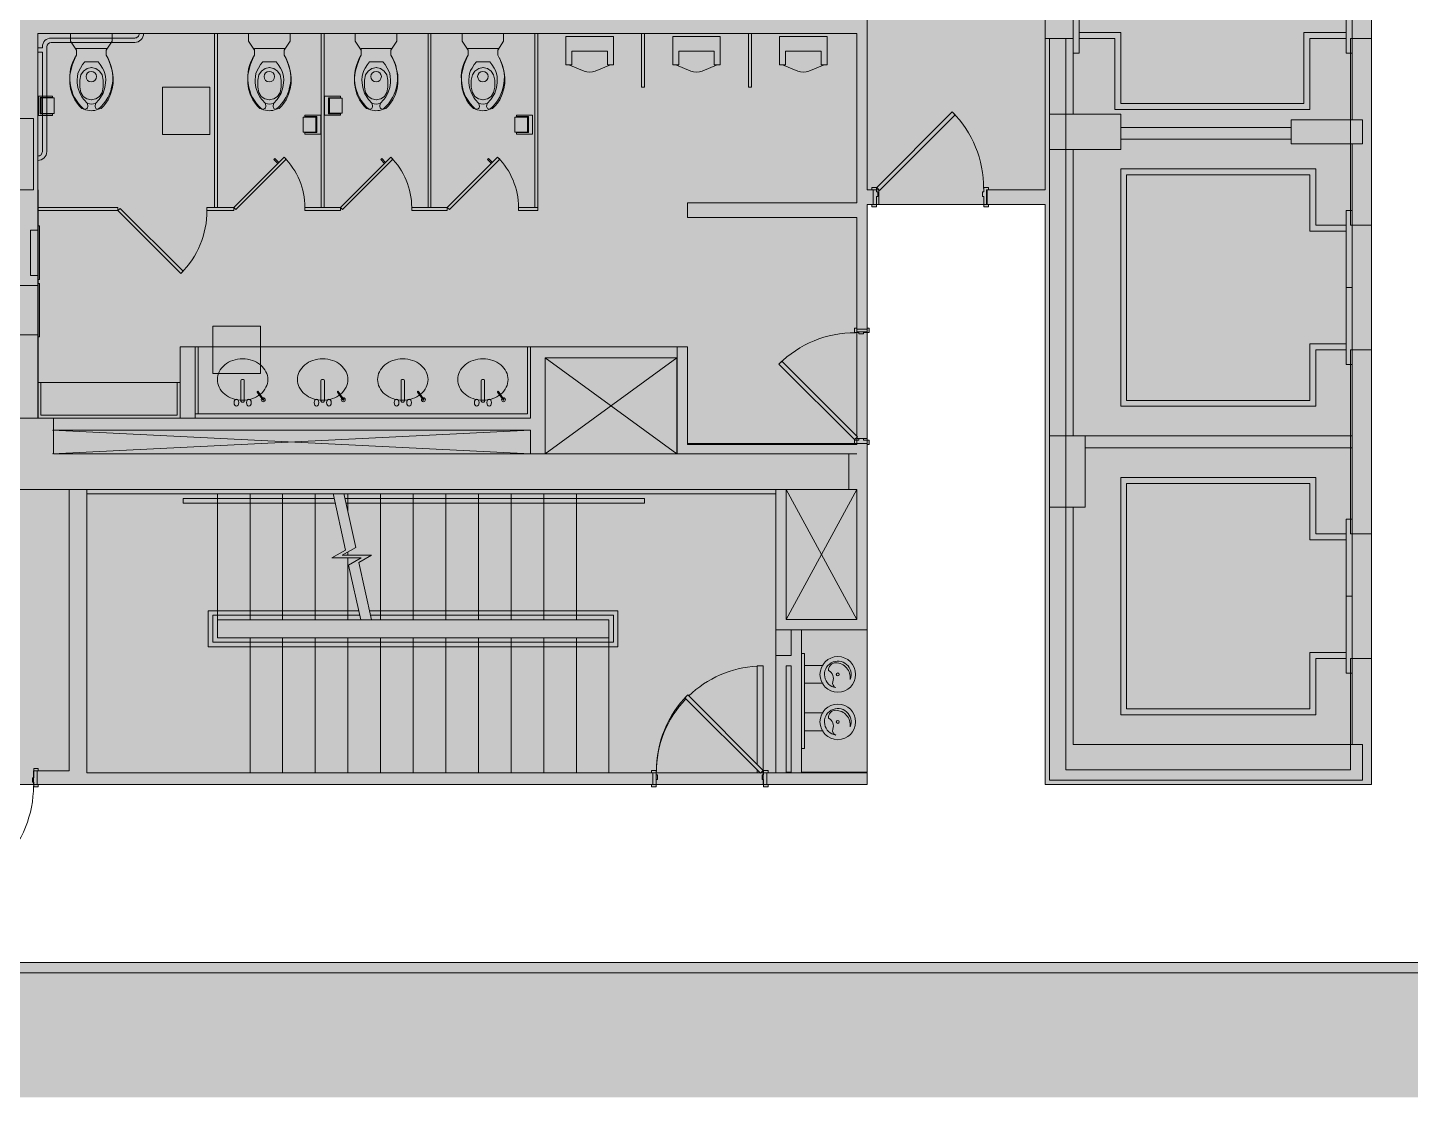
# Model space of a CAD drawing. Header units: inches. Extents: x 0 to 2024, y 708 to 2055.
# Drawn here: x 1038.6 to 1504.6, y 707.6 to 1068.1 of the extents above; entities that cross this region are included whole.
import ezdxf

# ---------------------------------------------------------------- set-up
doc = ezdxf.new("R2010")
doc.units = ezdxf.units.IN
doc.header["$MEASUREMENT"] = 0
for name, color, linetype, lineweight in [('A-DETL', 90, 'Continuous', 9), ('A-DETL-GENF', 92, 'Continuous', 9), ('A-DOOR', 31, 'Continuous', 13), ('A-WALL', 113, 'Continuous', 13), ('A-WALL-PATT', 111, 'Continuous', 13), ('B-CL', 7, 'Continuous', 9), ('CORE', 7, 'Continuous', 9), ('I-WALL', 2, 'Continuous', 13), ('Victor Bldg - 6th Floor_LINK_dwg', 8, 'Continuous', 9)]:
    doc.layers.add(name, color=color, linetype=linetype, lineweight=lineweight)

# ---------------------------------------------------------------- blocks, each defined once
blk = doc.blocks.new('Door - Single - Solid Door-7003418-Level XX  CONSTRUCTION')
at = {"layer": 'A-DOOR'}
h = blk.add_hatch(color=250, dxfattribs=at)
h.paths.add_polyline_path([(22.12, -3.16), (23.62, -3.16), (23.62, -2.41), (23.24, -2.41), (23.24, 2.59), (23.62, 2.59), (23.62, 3.34), (22.12, 3.34), (22.12, 1.84), (21.62, 1.84), (21.62, 0.34), (22.12, 0.34), (22.12, -2.41)], flags=0)
h.paths.add_polyline_path([(-15.63, -3.16), (-14.13, -3.16), (-14.13, 0.34), (-13.63, 0.34), (-13.63, 1.84), (-14.13, 1.84), (-14.13, 3.34), (-15.63, 3.34), (-15.63, 2.59), (-15.26, 2.59), (-15.26, -2.41), (-15.63, -2.41), (-15.63, -2.7)], flags=0)
at = {"layer": 'A-DOOR', "color": 8, "lineweight": 20}
for p, q in [((-14.01, 3.34), (11.45, 28.79)), ((11.45, 28.79), (12.42, 27.82)), ((12.42, 27.82), (-13.03, 2.37)), ((-15.63, 3.34), (-15.63, 2.59)), ((-14.13, 3.34), (-15.63, 3.34)), ((-14.13, 1.84), (-14.13, 3.34)), ((-13.63, 1.84), (-14.13, 1.84)), ((-14.13, -3.16), (-14.13, 0.34)), ((-14.13, 0.34), (-13.63, 0.34)), ((-13.03, 2.37), (-14.01, 3.34)), ((-13.63, 0.34), (-13.63, 1.84)), ((22.12, 1.84), (21.62, 1.84)), ((21.62, 1.84), (21.62, 0.34)), ((21.62, 0.34), (22.12, 0.34)), ((23.62, 3.34), (22.12, 3.34)), ((22.12, 3.34), (22.12, 1.84)), ((22.12, 0.34), (22.12, -3.16)), ((23.62, 2.59), (23.62, 3.34)), ((-15.63, -2.41), (-15.63, -3.16)), ((-15.63, -3.16), (-14.13, -3.16)), ((22.12, -3.16), (23.62, -3.16)), ((23.62, -3.16), (23.62, -2.41))]:
    blk.add_line(p, q, dxfattribs=at)
at = {"layer": 'A-DOOR', "lineweight": 9}
blk.add_arc((-14.01, 3.34), 36, 359.5, 45, dxfattribs=at)
blk = doc.blocks.new('Door - Single - Solid Door-V1-Level XX  CONSTRUCTION')
at = {"layer": 'A-DOOR'}
h = blk.add_hatch(color=250, dxfattribs=at)
h.paths.add_polyline_path([(-15.63, -1.66), (-15.63, -2.41), (-14.13, -2.41), (-14.13, -0.41), (-13.63, -0.41), (-13.63, 1.09), (-14.13, 1.09), (-14.13, 2.59), (-15.26, 2.59), (-15.26, -1.66)], flags=0)
h.paths.add_polyline_path([(21.62, 1.09), (21.62, -0.41), (22.12, -0.41), (22.12, -2.41), (23.62, -2.41), (23.62, -1.66), (23.24, -1.66), (23.24, 1.84), (23.62, 1.84), (23.62, 2.59), (22.12, 2.59), (22.12, 1.09)], flags=0)
at = {"layer": 'A-DOOR', "color": 8, "lineweight": 20}
for p, q in [((-14.01, 2.59), (11.45, 28.04)), ((11.45, 28.04), (12.42, 27.07)), ((12.42, 27.07), (-13.03, 1.62)), ((-14.13, 2.59), (-15.26, 2.59)), ((-14.13, 1.09), (-14.13, 2.59)), ((-13.63, 1.09), (-14.13, 1.09)), ((-13.03, 1.62), (-14.01, 2.59)), ((-13.63, -0.41), (-13.63, 1.09)), ((22.12, 1.09), (21.62, 1.09)), ((21.62, 1.09), (21.62, -0.41)), ((23.62, 2.59), (22.12, 2.59)), ((22.12, 2.59), (22.12, 1.09)), ((23.62, 1.84), (23.62, 2.59)), ((-15.63, -1.66), (-15.63, -2.41)), ((-15.63, -2.41), (-14.13, -2.41)), ((-14.13, -2.41), (-14.13, -0.41)), ((-14.13, -0.41), (-13.63, -0.41)), ((21.62, -0.41), (22.12, -0.41)), ((22.12, -0.41), (22.12, -2.41)), ((22.12, -2.41), (23.62, -2.41)), ((23.62, -2.41), (23.62, -1.66))]:
    blk.add_line(p, q, dxfattribs=at)
at = {"layer": 'A-DOOR', "lineweight": 9}
blk.add_arc((-14.01, 2.59), 36, 359.5, 45, dxfattribs=at)
blk = doc.blocks.new('Door - Single - Solid Door-7003421-Level XX  CONSTRUCTION')
at = {"layer": 'A-DOOR'}
h = blk.add_hatch(color=250, dxfattribs=at)
h.paths.add_polyline_path([(23.24, 2.66), (22.12, 2.66), (22.12, 0.16), (21.62, 0.16), (21.62, -1.34), (22.12, -1.34), (22.12, -2.84), (23.62, -2.84), (23.62, -2.09), (23.24, -2.09), (23.24, 1.91), (23.62, 1.91), (23.62, 2.66), (23.29, 2.66)], flags=0)
h.paths.add_polyline_path([(-15.63, 2.66), (-15.63, 1.91), (-15.26, 1.91), (-15.26, -2.09), (-15.63, -2.09), (-15.63, -2.84), (-14.13, -2.84), (-14.13, -1.34), (-13.63, -1.34), (-13.63, 0.16), (-14.13, 0.16), (-14.13, 2.66), (-15.26, 2.66)], flags=0)
at = {"layer": 'A-DOOR', "color": 8, "lineweight": 20}
for p, q in [((-15.63, 2.66), (-14.13, 2.66)), ((-15.63, 1.91), (-15.63, 2.66)), ((-14.13, 2.66), (-14.13, 0.16)), ((-14.13, 0.16), (-13.63, 0.16)), ((-13.63, 0.16), (-13.63, -1.34)), ((21.62, 0.16), (22.12, 0.16)), ((21.62, -1.34), (21.62, 0.16)), ((22.12, 2.66), (23.62, 2.66)), ((22.12, 0.16), (22.12, 2.66)), ((23.62, 2.66), (23.62, 1.91)), ((-15.63, -2.84), (-15.63, -2.09)), ((-14.13, -2.84), (-15.63, -2.84)), ((-14.13, -1.34), (-14.13, -2.84)), ((-13.63, -1.34), (-14.13, -1.34)), ((-13.03, -1.87), (-14.01, -2.84)), ((-14.01, -2.84), (11.45, -28.29)), ((12.42, -27.32), (-13.03, -1.87)), ((22.12, -1.34), (21.62, -1.34)), ((22.12, -2.84), (22.12, -1.34)), ((23.62, -2.84), (22.12, -2.84)), ((23.62, -2.09), (23.62, -2.84)), ((11.45, -28.29), (12.42, -27.32))]:
    blk.add_line(p, q, dxfattribs=at)
at = {"layer": 'A-DOOR', "lineweight": 9}
blk.add_arc((-14.01, -2.84), 36, 315, 0.5, dxfattribs=at)
blk = doc.blocks.new('Door - Single - Solid Door-V2-Level XX  CONSTRUCTION')
at = {"layer": 'A-DOOR'}
h = blk.add_hatch(color=250, dxfattribs=at)
h.paths.add_polyline_path([(-15.26, -3.15), (-14.13, -3.15), (-14.13, -1.65), (-13.63, -1.65), (-13.63, -0.15), (-14.13, -0.15), (-14.13, 2.97), (-15.63, 2.97), (-15.63, 2.22), (-15.26, 2.22), (-15.26, -2.4), (-15.63, -2.4), (-15.63, -3.15)], flags=0)
h.paths.add_polyline_path([(22.12, -3.15), (23.62, -3.15), (23.62, -2.4), (23.24, -2.4), (23.24, 2.22), (23.62, 2.22), (23.6, 2.97), (22.12, 2.97), (22.12, -0.15), (21.62, -0.15), (21.62, -1.65), (22.12, -1.65), (22.12, -2.89)], flags=0)
at = {"layer": 'A-DOOR', "color": 8, "lineweight": 20}
for p, q in [((-15.63, 2.97), (-14.13, 2.97)), ((-15.63, 2.22), (-15.63, 2.97)), ((-14.13, 2.97), (-14.13, -0.15)), ((22.12, 2.97), (23.62, 2.97)), ((22.12, -0.15), (22.12, 2.97)), ((23.62, 2.97), (23.62, 2.22)), ((-15.63, -3.15), (-15.63, -2.4)), ((-14.13, -3.15), (-15.63, -3.15)), ((-14.13, -0.15), (-13.63, -0.15)), ((-14.13, -1.65), (-14.13, -3.15)), ((-13.63, -1.65), (-14.13, -1.65)), ((-13.03, -2.18), (-14.01, -3.15)), ((-14.01, -3.15), (11.45, -28.61)), ((-13.63, -0.15), (-13.63, -1.65)), ((12.42, -27.63), (-13.03, -2.18)), ((21.62, -0.15), (22.12, -0.15)), ((21.62, -1.65), (21.62, -0.15)), ((22.12, -1.65), (21.62, -1.65)), ((22.12, -3.15), (22.12, -1.65)), ((23.62, -3.15), (22.12, -3.15)), ((23.62, -2.4), (23.62, -3.15)), ((11.45, -28.61), (12.42, -27.63))]:
    blk.add_line(p, q, dxfattribs=at)
at = {"layer": 'A-DOOR', "lineweight": 9}
blk.add_arc((-14.01, -3.15), 36, 315, 0.5, dxfattribs=at)
blk = doc.blocks.new('Victor Bldg - 6th Floor_LINK_dwg_DRL36-6987491-Level XX  CONSTRUCTION')
at = {"layer": 'CORE'}
blk.add_line((0, 36), (0, 0.8), dxfattribs=at)
at = {"layer": 'CORE', "flags": 128}
for points in [[(-2, 2.8), (-2, 36), (0, 36)], [(-1.14, 0), (-2, 0), (-2, 0.86)], [(0, 0.7), (0, 0), (-0.7, 0)]]:
    blk.add_lwpolyline(points, dxfattribs=at)
at = {"layer": 'CORE'}
for start, end in [(93.1798, 134.0968), (136.2878, 180)]:
    blk.add_arc((0, 0), 36, start, end, dxfattribs=at)
blk = doc.blocks.new('Victor Bldg - 6th Floor_LINK_dwg_AH13F-6987492-Level XX  CONSTRUCTION')
at = {"layer": 'CORE'}
for p, q in [((1110.41, 949.08), (1110.41, 942.39)), ((1111.28, 949.53), (1110.71, 949.53)), ((1111.58, 942.39), (1111.58, 949.08)), ((1110.71, 941.94), (1111.28, 941.94))]:
    blk.add_line(p, q, dxfattribs=at)
for centre, start_param, end_param in [((1110.71, 949.08), 0, 1.570796), ((1111.28, 949.08), 4.712389, 6.283185), ((1110.71, 942.39), 1.570796, 3.141593), ((1111.28, 942.39), 3.141593, 4.712389)]:
    blk.add_ellipse(centre, major_axis=(0, 0.45), ratio=0.666667, start_param=start_param, end_param=end_param, dxfattribs=at)
for centre in [(1108.92, 941.72), (1113.12, 941.72)]:
    blk.add_ellipse(centre, major_axis=(0, 1.17), ratio=0.666667, dxfattribs=at)
blk = doc.blocks.new('Victor Bldg - 6th Floor_LINK_dwg_AH13F-6987493-Level XX  CONSTRUCTION')
at = {"layer": 'CORE'}
for p, q in [((1137.41, 949.08), (1137.41, 942.39)), ((1138.28, 949.53), (1137.71, 949.53)), ((1138.58, 942.39), (1138.58, 949.08)), ((1137.71, 941.94), (1138.28, 941.94))]:
    blk.add_line(p, q, dxfattribs=at)
for centre, start_param, end_param in [((1137.71, 949.08), 0, 1.570796), ((1138.28, 949.08), 4.712389, 6.283185), ((1137.71, 942.39), 1.570796, 3.141593), ((1138.28, 942.39), 3.141593, 4.712389)]:
    blk.add_ellipse(centre, major_axis=(0, 0.45), ratio=0.666667, start_param=start_param, end_param=end_param, dxfattribs=at)
for centre in [(1135.92, 941.72), (1140.12, 941.72)]:
    blk.add_ellipse(centre, major_axis=(0, 1.17), ratio=0.666667, dxfattribs=at)
blk = doc.blocks.new('Victor Bldg - 6th Floor_LINK_dwg_AH13F-6987494-Level XX  CONSTRUCTION')
at = {"layer": 'CORE'}
for p, q in [((1191.41, 949.08), (1191.41, 942.39)), ((1192.28, 949.53), (1191.71, 949.53)), ((1192.58, 942.39), (1192.58, 949.08)), ((1191.71, 941.94), (1192.28, 941.94))]:
    blk.add_line(p, q, dxfattribs=at)
for centre, start_param, end_param in [((1191.71, 949.08), 0, 1.570796), ((1192.28, 949.08), 4.712389, 6.283185), ((1191.71, 942.39), 1.570796, 3.141593), ((1192.28, 942.39), 3.141593, 4.712389)]:
    blk.add_ellipse(centre, major_axis=(0, 0.45), ratio=0.666667, start_param=start_param, end_param=end_param, dxfattribs=at)
for centre in [(1189.92, 941.72), (1194.12, 941.72)]:
    blk.add_ellipse(centre, major_axis=(0, 1.17), ratio=0.666667, dxfattribs=at)
blk = doc.blocks.new('Victor Bldg - 6th Floor_LINK_dwg_AH13F-6987495-Level XX  CONSTRUCTION')
at = {"layer": 'CORE'}
for p, q in [((1164.41, 949.08), (1164.41, 942.39)), ((1165.28, 949.53), (1164.71, 949.53)), ((1165.58, 942.39), (1165.58, 949.08)), ((1164.71, 941.94), (1165.28, 941.94))]:
    blk.add_line(p, q, dxfattribs=at)
for centre, start_param, end_param in [((1164.71, 949.08), 0, 1.570796), ((1165.28, 949.08), 4.712389, 6.283185), ((1164.71, 942.39), 1.570796, 3.141593), ((1165.28, 942.39), 3.141593, 4.712389)]:
    blk.add_ellipse(centre, major_axis=(0, 0.45), ratio=0.666667, start_param=start_param, end_param=end_param, dxfattribs=at)
for centre in [(1162.92, 941.72), (1167.12, 941.72)]:
    blk.add_ellipse(centre, major_axis=(0, 1.17), ratio=0.666667, dxfattribs=at)
blk = doc.blocks.new('Victor Bldg - 6th Floor_LINK_dwg_TOILETWP-6987501-Level XX  CONSTRUCTION')
at = {"layer": 'CORE', "flags": 128}
for points in [[(7.25, 5), (5.62, 5), (2.5, 7), (0, 7), (0, -7), (2.5, -7), (5.62, -5), (7.25, -5)], [(5.43, 5.11), (4.97, 5.11), (4.97, -5.04), (5.43, -5.04)], [(8.12, -5.46), (10.63, -6.42), (12.51, -6.92), (13.83, -7.19), (15.03, -7.26), (16.87, -7.26), (18.65, -6.98), (20.47, -6.44), (22.28, -5.58), (23.44, -4.8), (24.31, -4.1), (25.28, -3.19), (25.51, -2.28), (25.47, -2.01), (25.3, -1.48), (24.97, -1.3), (24.53, -1.17), (23.54, -1.33), (22.24, -2.55), (21.51, -3.05), (20.03, -3.89), (18.15, -4.51), (16.56, -4.74), (15.6, -4.76), (14.51, -4.67), (13.47, -4.49), (12.4, -4.14), (11.6, -3.67), (10.47, -2.94), (9.53, -2.21), (9.53, 2.3), (10.47, 3.03), (11.6, 3.77), (12.4, 4.23), (13.47, 4.59), (14.51, 4.77), (15.6, 4.85), (16.56, 4.84), (18.15, 4.6), (20.03, 3.98), (21.51, 3.14), (22.24, 2.64), (23.54, 1.43), (24.53, 1.27), (24.97, 1.39), (25.3, 1.57), (25.47, 2.11), (25.51, 2.37), (25.28, 3.28), (24.31, 4.19), (23.44, 4.89), (22.28, 5.68), (20.47, 6.53), (18.65, 7.07), (16.87, 7.35), (15.03, 7.35), (13.83, 7.28), (12.51, 7.01), (10.63, 6.51), (8.12, 5.55)], [(22.31, -0.02), (21.99, 1.55), (21.18, 2.81), (19.9, 3.63), (18.1, 4), (15.65, 4), (13.85, 3.63), (12.61, 2.77), (11.74, 1.51), (11.44, 0)], [(22.31, 0.11), (21.99, -1.46), (21.18, -2.72), (19.9, -3.54), (18.1, -3.9), (15.65, -3.9), (13.85, -3.54), (12.61, -2.68), (11.74, -1.41), (11.44, 0.09)]]:
    blk.add_lwpolyline(points, dxfattribs=at)
at = {"layer": 'CORE'}
blk.add_circle((14.5, 0), 1.77, dxfattribs=at)
for centre, radius, start, end in [((14.87, -6.83), 14.07, 40.8531, 122.7754), ((18.78, 0), 4.96, 344.4353, 16.8577), ((20.02, 0), 5.98, 335.3815, 23.3669), ((14.91, 6.75), 14.03, 236.9216, 318.7734)]:
    blk.add_arc(centre, radius, start, end, dxfattribs=at)
blk = doc.blocks.new('Victor Bldg - 6th Floor_LINK_dwg_AG131-6987502-Level XX  CONSTRUCTION')
at = {"layer": 'CORE'}
for p, q in [((1257, 1055.54), (1262.11, 1053.49)), ((1271, 1055.54), (1265.89, 1053.49))]:
    blk.add_line(p, q, dxfattribs=at)
at = {"layer": 'CORE', "flags": 128}
blk.add_lwpolyline([(1256, 1055.54), (1256, 1065.14), (1272, 1065.14), (1272, 1055.54), (1270, 1055.54), (1270, 1060.16), (1258, 1060.16), (1258, 1055.54)], close=True, dxfattribs=at)
at = {"layer": 'CORE'}
blk.add_ellipse((1264, 1056.13), major_axis=(4, 0), ratio=0.75, start_param=4.220783, end_param=5.203995, dxfattribs=at)
blk = doc.blocks.new('Victor Bldg - 6th Floor_LINK_dwg_AG131-6987503-Level XX  CONSTRUCTION')
at = {"layer": 'CORE'}
for p, q in [((1221, 1055.54), (1226.11, 1053.49)), ((1235, 1055.54), (1229.89, 1053.49))]:
    blk.add_line(p, q, dxfattribs=at)
at = {"layer": 'CORE', "flags": 128}
blk.add_lwpolyline([(1220, 1055.54), (1220, 1065.14), (1236, 1065.14), (1236, 1055.54), (1234, 1055.54), (1234, 1060.16), (1222, 1060.16), (1222, 1055.54)], close=True, dxfattribs=at)
at = {"layer": 'CORE'}
blk.add_ellipse((1228, 1056.13), major_axis=(4, 0), ratio=0.75, start_param=4.220783, end_param=5.203995, dxfattribs=at)
blk = doc.blocks.new('Victor Bldg - 6th Floor_LINK_dwg_AG131-6987504-Level XX  CONSTRUCTION')
at = {"layer": 'CORE'}
for p, q in [((1293, 1055.54), (1298.11, 1053.49)), ((1307, 1055.54), (1301.89, 1053.49))]:
    blk.add_line(p, q, dxfattribs=at)
at = {"layer": 'CORE', "flags": 128}
blk.add_lwpolyline([(1292, 1055.54), (1292, 1065.14), (1308, 1065.14), (1308, 1055.54), (1306, 1055.54), (1306, 1060.16), (1294, 1060.16), (1294, 1055.54)], close=True, dxfattribs=at)
at = {"layer": 'CORE'}
blk.add_ellipse((1300, 1056.13), major_axis=(4, 0), ratio=0.75, start_param=4.220783, end_param=5.203995, dxfattribs=at)
blk = doc.blocks.new('Victor Bldg - 6th Floor_LINK_dwg-6972721-Level XX  CONSTRUCTION')
at = {"layer": 'B-CL'}
blk.add_line((1383, 826.5), (1383, 814.5), dxfattribs=at)
at = {"layer": 'B-CL', "flags": 128}
for points in [[(1016.5, 1037.5), (1040.5, 1037.5), (1040.5, 1013.5), (1016.5, 1013.5)], [(1383, 1027), (1407, 1027), (1407, 1039), (1383, 1039)], [(1464.5, 1029), (1488.5, 1029), (1488.5, 1037), (1464.5, 1037)], [(1395, 930.5), (1383, 930.5), (1383, 906.5), (1395, 906.5)]]:
    blk.add_lwpolyline(points, close=True, dxfattribs=at)
at = {"layer": 'CORE'}
for p, q in [((1046.48, 1064.62), (1074.63, 1064.62)), ((1074.63, 1063.13), (1046.48, 1063.13)), ((1077.61, 1066.12), (1076.12, 1066.12)), ((1101.5, 1007.5), (1101.5, 1066.12)), ((1102.5, 1007.5), (1102.5, 1066.12)), ((1137.5, 1007.5), (1137.5, 1066.12)), ((1138.5, 1007.5), (1138.5, 1066.12)), ((1173.5, 1007.5), (1173.5, 1066.12)), ((1174.5, 1007.5), (1174.5, 1066.12)), ((1209.5, 1007.5), (1209.5, 1066.12)), ((1381.5, 1064.5), (1383, 1064.5)), ((1044.99, 1061.64), (1044.99, 1026.34)), ((1044.98, 1045.03), (1046.48, 1045.03)), ((1044.98, 1044.53), (1046.48, 1044.53)), ((1044.98, 1044.43), (1046.48, 1044.43)), ((1043.5, 1026.28), (1043.5, 1038.78)), ((1046.48, 1039.2), (1044.98, 1039.2)), ((1044.98, 1039.03), (1046.48, 1039.03)), ((1044.98, 1038.53), (1046.48, 1038.53)), ((1464.5, 1034.5), (1407, 1034.5)), ((1464.5, 1030.5), (1407, 1030.5)), ((1391, 1027), (1391, 930.5)), ((1318, 965.62), (1318, 930.44)), ((1096, 960.5), (1096, 938)), ((1090, 948.5), (1042, 948.5)), ((1208, 924.5), (1046.97, 932.5)), ((1485, 930.5), (1395, 930.5)), ((1485, 926.5), (1395, 926.5)), ((1113.5, 868.5), (1113.5, 911)), ((1124.5, 868.5), (1124.5, 911)), ((1135.5, 868.5), (1135.5, 911)), ((1146.5, 904.93), (1146.5, 911)), ((1157.5, 868.5), (1157.5, 911)), ((1168.5, 868.5), (1168.5, 911)), ((1179.5, 868.5), (1179.5, 911)), ((1190.5, 868.5), (1190.5, 911)), ((1201.5, 868.5), (1201.5, 911)), ((1212.5, 868.5), (1212.5, 911)), ((1223.5, 868.5), (1223.5, 911)), ((1318, 912.5), (1318, 868.62)), ((1146.5, 890.27), (1146.5, 891.38)), ((1146.5, 868.5), (1146.5, 889.43)), ((1150.23, 871.6), (1099.4, 871.6)), ((1103.05, 862.5), (1102.5, 862.5)), ((1113.5, 817), (1113.5, 862.5)), ((1124.5, 817), (1124.5, 862.5)), ((1135.5, 817), (1135.5, 862.5)), ((1146.5, 817), (1146.5, 862.5)), ((1157.5, 817), (1157.5, 862.5)), ((1168.5, 817), (1168.5, 862.5)), ((1179.5, 817), (1179.5, 862.5)), ((1190.5, 817), (1190.5, 862.5)), ((1201.5, 817), (1201.5, 862.5)), ((1212.5, 817), (1212.5, 862.5)), ((1223.5, 817), (1223.5, 862.5)), ((1300.38, 853.12), (1306.68, 853.12)), ((1300.38, 847.12), (1306.68, 847.12)), ((1300.38, 837.12), (1306.68, 837.12)), ((1300.38, 831.12), (1306.68, 831.12)), ((1491.5, 815.5), (1491.5, 813))]:
    blk.add_line(p, q, dxfattribs=at)
at = {"layer": 'CORE', "flags": 128}
for points in [[(1491.5, 1165.5), (1491.5, 1106.5), (1491.5, 1064.5), (1485, 1064.5), (1485, 1037)], [(1321.5, 865.12), (1321.5, 929.62), (1321.5, 965.62), (1321.5, 1008.5), (1325.5, 1008.5), (1325.5, 1013.5), (1321.5, 1013.5), (1321.5, 1143.5), (1381.5, 1143.5), (1381.5, 1106.5)], [(1383, 1106.5), (1381.5, 1106.5), (1381.5, 1064.5), (1381.5, 1013.5), (1361.75, 1013.5), (1361.75, 1008.5), (1381.5, 1008.5), (1381.5, 813), (1491.5, 813), (1491.5, 855.5), (1491.5, 897.5), (1485, 897.5), (1485, 959.5), (1491.5, 959.5), (1491.5, 897.5)], [(1042, 936.5), (1042, 1013.5), (1042, 1066.12), (1318, 1066.12), (1318, 1009.12), (1261, 1009.12), (1261, 1004.12), (1318, 1004.12), (1318, 965.62), (1321.5, 965.62)], [(1210.5, 1007.5), (1204, 1007.5), (1204, 1006.5), (1210.5, 1006.5), (1210.5, 1066.12)], [(1245.5, 1066.12), (1245.5, 1048.12), (1246.5, 1048.12), (1246.5, 1066.12)], [(1281.5, 1066.12), (1281.5, 1048.12), (1282.5, 1048.12), (1282.5, 1066.12)], [(1391, 906.5), (1391, 826.5), (1488.5, 826.5), (1488.5, 814.5), (1383, 814.5), (1383, 1064.5), (1391, 1064.5), (1391, 1039)], [(1491.5, 1064.5), (1491.5, 1001.5), (1491.5, 959.5)], [(1043.5, 1026.34), (1043.5, 1059.86), (1042, 1059.86), (1042, 1061.35), (1043.5, 1061.35), (1043.5, 1061.64)], [(1044.96, 1038.53), (1042.23, 1038.53), (1042.23, 1045.03), (1044.96, 1045.03)], [(1044.96, 1044.53), (1042.73, 1044.53), (1042.73, 1039.03), (1044.96, 1039.03)], [(1044.96, 1039.2), (1043.1, 1039.2), (1043.1, 1044.43), (1044.96, 1044.43)], [(1046.48, 1044.53), (1046.98, 1044.53), (1046.98, 1045.03), (1046.48, 1045.03)], [(1046.48, 1044.43), (1047.5, 1044.43), (1047.5, 1039.2), (1046.48, 1039.2)], [(1046.48, 1039.03), (1046.98, 1039.03), (1046.98, 1038.53), (1046.48, 1038.53)], [(1485, 1029), (1485, 1001.5), (1491.5, 1001.5)], [(1108, 1007.5), (1124.97, 1024.47), (1125.68, 1023.76)], [(1108, 1006.5), (1108, 1007.5), (1108.71, 1006.79), (1125.68, 1023.76)], [(1123.2, 1022.7), (1121.92, 1023.99), (1121.57, 1023.63), (1122.85, 1022.35)], [(1159.2, 1022.7), (1157.92, 1023.99), (1157.57, 1023.63), (1158.85, 1022.35)], [(1195.2, 1022.7), (1193.92, 1023.99), (1193.57, 1023.63), (1194.85, 1022.35)], [(1023.22, 912.5), (1315.38, 912.5), (1315.38, 924.5), (1047.22, 924.5), (1047.22, 936.5), (1023.22, 936.5), (1023.22, 912.5), (993, 912.5), (993, 951.5), (989, 951.5), (989, 957.5), (993, 957.5), (993, 1017.12), (1016.5, 1017.12)], [(1407, 1020.5), (1472.72, 1020.5), (1472.72, 1001.5), (1483, 1001.5), (1483, 959.5), (1472.72, 959.5), (1472.72, 940.5), (1407, 940.5), (1407, 1020.5)], [(1409, 1018.5), (1470.72, 1018.5), (1470.72, 999.5), (1483, 999.5), (1483, 961.5), (1470.72, 961.5), (1470.72, 942.5), (1409, 942.5), (1409, 1018.5)], [(1042, 1007.5), (1069, 1007.5), (1069, 1006.5), (1069.71, 1007.21), (1090.92, 985.99), (1090.21, 985.29), (1069, 1006.5), (1042, 1006.5)], [(1108.71, 1008.21), (1108, 1007.5), (1099, 1007.5), (1099, 1006.5), (1108, 1006.5)], [(1042, 964.63), (1035.06, 964.63), (1035.06, 981.26), (1042, 981.26), (1042, 984.63), (1042, 999.88), (1039.5, 999.88), (1039.5, 984.63), (1042, 984.63)], [(1042, 1001.32), (1042.56, 1001.32), (1042.56, 983.19), (1042, 983.19)], [(1208, 960.5), (1208, 936.5), (1046.97, 936.5)], [(1095, 960.5), (1090, 960.5), (1090, 936.5), (1046.97, 936.5), (1090, 936.5)], [(1095, 936.5), (1208, 936.5), (1095, 936.5), (1095, 960.5), (1208, 960.5), (1261, 960.5), (1261, 927.62), (1318, 927.62), (1318, 929.62)], [(1207, 960.5), (1207, 938), (1095, 938)], [(1213, 924.5), (1213, 956.87), (1257.38, 956.87), (1213, 924.5), (1213, 956.87), (1257.38, 924.5), (1257.38, 956.87), (1257.38, 924.5)], [(1089, 948.5), (1089, 937.5), (1043, 937.5), (1043, 948.5)], [(1046.97, 924.5), (1208, 932.5), (1047.22, 932.5), (1208, 932.5), (1208, 924.5), (1208, 932.5)], [(1318, 930), (1318, 929.62), (1321.5, 929.62)], [(1407, 916.5), (1472.72, 916.5), (1472.72, 897.5), (1483, 897.5), (1483, 855.5), (1472.72, 855.5), (1472.72, 836.5), (1407, 836.5), (1407, 916.5)], [(1409, 914.5), (1470.72, 914.5), (1470.72, 895.5), (1483, 895.5), (1483, 857.5), (1470.72, 857.5), (1470.72, 838.5), (1409, 838.5), (1409, 914.5)], [(1052.5, 912.5), (1052.5, 817.63), (1040.5, 817.63), (1040.5, 813), (1250.45, 813), (1286.45, 813), (1286.45, 817), (1290.75, 817), (1290.75, 856.5), (1290.75, 865.12), (1295.88, 865.12), (1295.88, 856.5), (1290.75, 856.5)], [(1290.75, 865.12), (1290.75, 911), (1058.5, 911), (1058.5, 817)], [(1142.2, 907.9), (1090.93, 907.9), (1090.93, 909.45), (1141.87, 909.45)], [(1102.5, 911), (1102.5, 868.5), (1102.5, 862.5), (1234.5, 862.5), (1234.5, 868.5), (1102.5, 868.5), (1234.5, 868.5), (1234.5, 862.5)], [(1150.83, 868.55), (1146.67, 886.98), (1150.92, 889.43), (1141.1, 889.43), (1145.64, 892.05), (1141.52, 911.05)], [(1154.48, 868.55), (1150.15, 887.81), (1154.4, 890.27), (1144.58, 890.27), (1149.12, 892.89), (1145.17, 911.05)], [(1145.52, 909.45), (1246.5, 909.45), (1246.5, 907.9), (1145.85, 907.9)], [(1294.25, 868.62), (1294.25, 912.5), (1318, 912.5), (1294.25, 868.62), (1318, 868.62), (1294.25, 912.5)], [(1099.45, 871.6), (1099.45, 859.4), (1174.57, 859.4), (1237.5, 859.4), (1237.5, 871.6), (1153.88, 871.6)], [(1154.18, 870.05), (1236, 870.05), (1236, 860.95), (1174.23, 860.95), (1101, 860.95), (1101, 870.05), (1150.53, 870.05)], [(1234.5, 817), (1234.5, 862.5), (1102.5, 862.5), (1102.5, 868.5)], [(1299.38, 857.12), (1300.38, 857.12), (1300.38, 825.12), (1299.38, 825.12)], [(1491.5, 855.5), (1485, 855.5), (1485, 826.5)], [(1058.5, 817), (1250.45, 817), (1285.31, 817)], [(1285.75, 817), (1286.45, 817), (1286.45, 813), (1299.38, 813)], [(1296.07, 813), (1321.5, 813), (1321.5, 817.12)]]:
    blk.add_lwpolyline(points, dxfattribs=at)
for points in [[(1393, 1064.5), (1393, 1106.5), (1405, 1106.5), (1405, 1132.51), (1470.72, 1132.51), (1470.72, 1106.5), (1483, 1106.5), (1483, 1064.5), (1470.72, 1064.5), (1470.72, 1040.51), (1405, 1040.51), (1405, 1064.5)], [(1393, 1066.5), (1393, 1104.5), (1407, 1104.5), (1407, 1130.51), (1468.72, 1130.51), (1468.72, 1104.5), (1483, 1104.5), (1483, 1066.5), (1468.72, 1066.5), (1468.72, 1042.51), (1407, 1042.51), (1407, 1066.5)], [(1391, 1059.54), (1393, 1059.54), (1393, 1085.5), (1391, 1085.5)], [(1485, 1059.54), (1483, 1059.54), (1483, 1085.5), (1485, 1085.5)], [(1084, 1032.12), (1084, 1048.12), (1100, 1048.12), (1100, 1032.12)], [(1144.03, 1038.63), (1138.65, 1038.63), (1138.65, 1045), (1144.03, 1045), (1144.03, 1044.5), (1139.97, 1044.5), (1139.97, 1039.13), (1144.03, 1039.13)], [(1144.54, 1044.38), (1140.34, 1044.38), (1140.34, 1039.27), (1144.54, 1039.27)], [(1131.46, 1032.87), (1135.66, 1032.87), (1135.66, 1037.98), (1131.46, 1037.98)], [(1131.97, 1038.63), (1137.35, 1038.63), (1137.35, 1032.25), (1131.97, 1032.25), (1131.97, 1032.75), (1136.03, 1032.75), (1136.03, 1038.13), (1131.97, 1038.13)], [(1202.8, 1032.87), (1207, 1032.87), (1207, 1037.98), (1202.8, 1037.98)], [(1203.31, 1038.63), (1208.69, 1038.63), (1208.69, 1032.25), (1203.31, 1032.25), (1203.31, 1032.75), (1207.37, 1032.75), (1207.37, 1038.13), (1203.31, 1038.13)], [(1132, 1006.5), (1132, 1007.5), (1144, 1007.5), (1144.71, 1006.79), (1161.68, 1023.76), (1160.97, 1024.47), (1144, 1007.5), (1144, 1006.5)], [(1197.68, 1023.76), (1196.97, 1024.47), (1180, 1007.5), (1168, 1007.5), (1168, 1006.5), (1180, 1006.5), (1180, 1007.5), (1180.71, 1006.79)], [(1485, 1006.46), (1483, 1006.46), (1483, 980.5), (1485, 980.5)], [(1042, 981.94), (1042, 963.94), (1042.56, 963.94), (1042.56, 981.94)], [(1485, 954.54), (1483, 954.54), (1483, 980.5), (1485, 980.5)], [(1117, 951.5), (1101, 951.5), (1101, 967.5), (1117, 967.5)], [(1115.97, 945.3), (1117.82, 942.62)], [(1116.24, 945.46), (1118.08, 942.78)], [(1142.97, 945.3), (1144.82, 942.62)], [(1143.24, 945.46), (1145.08, 942.78)], [(1169.97, 945.3), (1171.82, 942.62)], [(1170.24, 945.46), (1172.08, 942.78)], [(1196.97, 945.3), (1198.82, 942.62)], [(1197.24, 945.46), (1199.08, 942.78)], [(1485, 902.46), (1483, 902.46), (1483, 876.5), (1485, 876.5)], [(1485, 850.54), (1483, 850.54), (1483, 876.5), (1485, 876.5)], [(1299.38, 817.12), (1321.5, 817.12), (1321.5, 865.12), (1299.38, 865.12)], [(1294.25, 817.12), (1294.25, 853), (1295.88, 853), (1295.88, 817.12)], [(1250.45, 817), (1250.45, 813)]]:
    blk.add_lwpolyline(points, close=True, dxfattribs=at)
at = {"layer": 'CORE'}
for centre, radius in [((1117.95, 942.7), 0.667), ((1117.95, 942.7), 0.667), ((1144.95, 942.7), 0.667), ((1144.95, 942.7), 0.667), ((1171.95, 942.7), 0.667), ((1171.95, 942.7), 0.667), ((1198.95, 942.7), 0.667), ((1198.95, 942.7), 0.667), ((1311.63, 850.12), 6), ((1311.63, 850.12), 0.5), ((1311.63, 834.12), 6), ((1311.63, 834.12), 0.5)]:
    blk.add_circle(centre, radius, dxfattribs=at)
for centre, radius, start, end in [((1046.48, 1061.64), 2.98, 90, 180), ((1046.48, 1061.64), 1.49, 90, 180), ((1074.63, 1066.12), 2.98, 270, 0.1475), ((1074.63, 1066.12), 1.49, 270, 0.2951), ((1042.01, 1026.34), 2.98, 269.8525, 0), ((1042.01, 1026.34), 1.49, 269.7049, 0), ((1108, 1007.5), 24, 0, 45), ((1144, 1007.5), 24, 0, 45), ((1180, 1007.5), 24, 0, 45), ((1069, 1006.5), 30, 315, 360), ((1110.45, 947.85), 8.59, 108.8354, 129.4725), ((1111, 946.23), 10.29, 90, 108.8354), ((1111, 946.23), 10.29, 71.1646, 90), ((1111.55, 947.85), 8.59, 50.5275, 71.1646), ((1137.45, 947.85), 8.59, 108.8354, 129.4725), ((1138, 946.23), 10.29, 90, 108.8354), ((1138, 946.23), 10.29, 71.1646, 90), ((1138.55, 947.85), 8.59, 50.5275, 71.1646), ((1164.45, 947.85), 8.59, 108.8354, 129.4725), ((1165, 946.23), 10.29, 90, 108.8354), ((1165, 946.23), 10.29, 71.1646, 90), ((1165.55, 947.85), 8.59, 50.5275, 71.1646), ((1191.45, 947.85), 8.59, 108.8354, 129.4725), ((1192, 946.23), 10.29, 90, 108.8354), ((1192, 946.23), 10.29, 71.1646, 90), ((1192.55, 947.85), 8.59, 50.5275, 71.1646), ((1108.3, 949.53), 5.8, 153.2988, 180), ((1109.61, 948.87), 7.26, 129.4725, 153.2988), ((1112.39, 948.87), 7.26, 26.7012, 50.5275), ((1113.7, 949.53), 5.8, 0, 26.7012), ((1135.3, 949.53), 5.8, 153.2988, 180), ((1136.61, 948.87), 7.26, 129.4725, 153.2988), ((1139.39, 948.87), 7.26, 26.7012, 50.5275), ((1140.7, 949.53), 5.8, 0, 26.7012), ((1162.3, 949.53), 5.8, 153.2988, 180), ((1163.61, 948.87), 7.26, 129.4725, 153.2988), ((1166.39, 948.87), 7.26, 26.7012, 50.5275), ((1167.7, 949.53), 5.8, 0, 26.7012), ((1189.3, 949.53), 5.8, 153.2988, 180), ((1190.61, 948.87), 7.26, 129.4725, 153.2988), ((1193.39, 948.87), 7.26, 26.7012, 50.5275), ((1194.7, 949.53), 5.8, 0, 26.7012), ((1108.3, 949.53), 5.8, 180, 206.7012), ((1109.61, 950.18), 7.26, 206.7012, 230.5275), ((1112.39, 950.18), 7.26, 309.4725, 333.2988), ((1113.7, 949.53), 5.8, 333.2988, 0), ((1135.3, 949.53), 5.8, 180, 206.7012), ((1136.61, 950.18), 7.26, 206.7012, 230.5275), ((1139.39, 950.18), 7.26, 309.4725, 333.2988), ((1140.7, 949.53), 5.8, 333.2988, 0), ((1162.3, 949.53), 5.8, 180, 206.7012), ((1163.61, 950.18), 7.26, 206.7012, 230.5275), ((1166.39, 950.18), 7.26, 309.4725, 333.2988), ((1167.7, 949.53), 5.8, 333.2988, 0), ((1189.3, 949.53), 5.8, 180, 206.7012), ((1190.61, 950.18), 7.26, 206.7012, 230.5275), ((1193.39, 950.18), 7.26, 309.4725, 333.2988), ((1194.7, 949.53), 5.8, 333.2988, 0), ((1110.45, 951.21), 8.59, 230.5275, 251.1646), ((1111, 952.82), 10.29, 251.1646, 270), ((1111, 952.82), 10.29, 270, 288.8354), ((1111.55, 951.21), 8.59, 288.8354, 309.4725), ((1116.1, 945.39), 0.167, 12.1914, 237.3508), ((1116.1, 945.39), 0.167, 12.1914, 237.3508), ((1117.95, 942.7), 0.167, 191.6829, 56.8423), ((1117.95, 942.7), 0.167, 191.6829, 56.8423), ((1137.45, 951.21), 8.59, 230.5275, 251.1646), ((1138, 952.82), 10.29, 251.1646, 270), ((1138, 952.82), 10.29, 270, 288.8354), ((1138.55, 951.21), 8.59, 288.8354, 309.4725), ((1143.1, 945.39), 0.167, 12.1914, 237.3508), ((1143.1, 945.39), 0.167, 12.1914, 237.3508), ((1144.95, 942.7), 0.167, 191.6829, 56.8423), ((1144.95, 942.7), 0.167, 191.6829, 56.8423), ((1164.45, 951.21), 8.59, 230.5275, 251.1646), ((1165, 952.82), 10.29, 251.1646, 270), ((1165, 952.82), 10.29, 270, 288.8354), ((1165.55, 951.21), 8.59, 288.8354, 309.4725), ((1170.1, 945.39), 0.167, 12.1914, 237.3508), ((1170.1, 945.39), 0.167, 12.1914, 237.3508), ((1171.95, 942.7), 0.167, 191.6829, 56.8423), ((1171.95, 942.7), 0.167, 191.6829, 56.8423), ((1191.45, 951.21), 8.59, 230.5275, 251.1646), ((1192, 952.82), 10.29, 251.1646, 270), ((1192, 952.82), 10.29, 270, 288.8354), ((1192.55, 951.21), 8.59, 288.8354, 309.4725), ((1197.1, 945.39), 0.167, 12.1914, 237.3508), ((1197.1, 945.39), 0.167, 12.1914, 237.3508), ((1198.95, 942.7), 0.167, 191.6829, 56.8423), ((1198.95, 942.7), 0.167, 191.6829, 56.8423), ((1311.63, 850.12), 4.5, 337.8836, 261.735), ((1310.91, 851.65), 2.38, 89.6651, 186.1474), ((1310.88, 849.07), 4.95, 352.5494, 89.5664), ((1307.28, 848.8), 2.88, 336.5344, 64.0013), ((1311.51, 847.22), 1.64, 164.7948, 251.1974), ((1311.63, 834.12), 4.5, 337.8836, 261.735), ((1310.91, 835.65), 2.38, 89.6651, 186.1474), ((1307.28, 832.8), 2.88, 336.5344, 64.0013), ((1310.88, 833.07), 4.95, 352.5494, 89.5664), ((1311.51, 831.22), 1.64, 164.7948, 251.1974)]:
    blk.add_arc(centre, radius, start, end, dxfattribs=at)
at = {"rotation": 270}
for p in [(1060, 1066.12), (1120, 1066.12), (1156, 1066.12), (1192, 1066.12)]:
    blk.add_blockref('Victor Bldg - 6th Floor_LINK_dwg_TOILETWP-6987501-Level XX  CONSTRUCTION', p, dxfattribs=at)
for name, p in [('Victor Bldg - 6th Floor_LINK_dwg_AG131-6987503-Level XX  CONSTRUCTION', (0, 0)), ('Victor Bldg - 6th Floor_LINK_dwg_AG131-6987502-Level XX  CONSTRUCTION', (0, 0)), ('Victor Bldg - 6th Floor_LINK_dwg_AG131-6987504-Level XX  CONSTRUCTION', (0, 0)), ('Victor Bldg - 6th Floor_LINK_dwg_AH13F-6987492-Level XX  CONSTRUCTION', (0, 0)), ('Victor Bldg - 6th Floor_LINK_dwg_AH13F-6987493-Level XX  CONSTRUCTION', (0, 0)), ('Victor Bldg - 6th Floor_LINK_dwg_AH13F-6987495-Level XX  CONSTRUCTION', (0, 0)), ('Victor Bldg - 6th Floor_LINK_dwg_AH13F-6987494-Level XX  CONSTRUCTION', (0, 0)), ('Victor Bldg - 6th Floor_LINK_dwg_DRL36-6987491-Level XX  CONSTRUCTION', (1286.45, 817))]:
    blk.add_blockref(name, p)

msp = doc.modelspace()

# ---------------------------------------------------------------- hatches: boundary and pattern name
at = {"layer": 'A-DETL-GENF'}
h = msp.add_hatch(color=9, dxfattribs=at)
h.paths.add_polyline_path([(807.87, 707.56), (2023.53, 707.56), (2023.53, 2035.5), (1783, 2035.5), (1783, 2021.5), (1759, 2021.5), (1759, 2035.5), (1443, 2035.5), (1443, 1757.5), (1453, 1757.5), (1453, 1733.5), (1443, 1733.5), (1443, 1399.5), (1455, 1399.5), (1455, 1371.5), (1443, 1371.5), (1443, 1301.25), (1883.86, 1301.25), (1883.86, 1238), (1986, 1238), (1986, 749.5), (807.87, 749.5), (807.87, 748.75), (806.37, 748.75), (806.37, 750.75), (805.87, 750.75), (805.87, 752.25), (806.37, 752.25), (806.37, 753), (770.12, 753), (770.12, 752.25), (770.62, 752.25), (770.62, 750.75), (770.12, 750.75), (770.12, 748.75), (768.62, 748.75), (768.62, 749.5), (765.5, 749.5), (765.5, 872.5), (34.12, 872.5), (34.12, 814.5), (30, 814.5), (30, 728.5), (34.12, 728.5), (34.12, 707.56), (807.5, 707.56)], flags=0)
h.paths.add_polyline_path([(1004.38, 813), (1040.62, 813), (1040.62, 813.75), (1040.12, 813.75), (1040.12, 815.25), (1040.62, 815.25), (1040.62, 818.38), (1042.12, 818.38), (1042.12, 817.63), (1052.5, 817.63), (1052.5, 912.5), (993, 912.5), (993, 951.5), (907.38, 951.5), (907.38, 817.63), (1002.88, 817.63), (1002.89, 818.38), (1004.38, 818.38), (1004.38, 815.25), (1004.88, 815.25), (1004.88, 813.75), (1004.38, 813.75)], flags=0)
h.paths.add_polyline_path([(899.19, 813), (899.19, 815.38), (898.69, 815.38), (898.69, 816.88), (899.19, 816.88), (899.19, 818.38), (900.69, 818.38), (900.69, 817.63), (902.75, 817.63), (902.75, 951.5), (833.62, 951.5), (833.62, 817.63), (861.44, 817.63), (861.44, 818.38), (862.94, 818.38), (862.94, 816.88), (863.44, 816.88), (863.44, 815.38), (862.94, 815.38), (862.94, 813), (899.06, 813)], flags=0)
h.paths.add_polyline_path([(1286.63, 813), (1286.63, 814.75), (1286.13, 814.75), (1286.13, 816.25), (1286.63, 816.25), (1286.63, 817.75), (1288.13, 817.75), (1288.13, 817), (1321.5, 817), (1321.5, 865.12), (1290.75, 865.12), (1290.75, 912.5), (1058.5, 912.5), (1058.5, 817), (1248.88, 817), (1248.88, 817.75), (1250.38, 817.75), (1250.38, 816.25), (1250.88, 816.25), (1250.88, 814.75), (1250.38, 814.75), (1250.38, 813), (1286.5, 813)], flags=0)
h.paths.add_polyline_path([(1765.42, 818), (1947.62, 818), (1947.62, 994.5), (1842, 994.5), (1842, 1002.5), (1843.49, 1002.5), (1843.49, 1138.5), (1842, 1138.5), (1842, 1141.5), (1737.13, 1141.5), (1737.13, 818)], flags=0)
h.paths.add_polyline_path([(1977, 818), (1977, 994.5), (1953.63, 994.5), (1953.63, 818)], flags=0)
h.paths.add_polyline_path([(1637.5, 818), (1730.13, 818), (1730.13, 1140.5), (1637.5, 1140.5), (1637.5, 1106.5), (1630.5, 1106.5), (1630.5, 1064.5), (1637.5, 1064.5), (1637.5, 1001.5), (1630.5, 1001.5), (1630.5, 959.5), (1637.5, 959.5), (1637.5, 897.5), (1630.5, 897.5), (1630.5, 855.5), (1637.5, 855.5), (1637.5, 824.99)], flags=0)
h.paths.add_polyline_path([(1484.5, 818), (1484.5, 855.5), (1491.5, 855.5), (1491.5, 897.5), (1484.5, 897.5), (1484.5, 959.5), (1491.5, 959.5), (1491.5, 1001.5), (1484.5, 1001.5), (1484.5, 1064.5), (1491.5, 1064.5), (1491.5, 1106.5), (1484.5, 1106.5), (1484.5, 1153.5), (1388.5, 1153.5), (1388.5, 1106.5), (1381.5, 1106.5), (1381.5, 1143.5), (1321.5, 1143.5), (1321.5, 1013.5), (1323.13, 1013.5), (1323.13, 1014.25), (1324.63, 1014.25), (1324.65, 1012.75), (1325.13, 1012.75), (1325.13, 1011.25), (1324.63, 1011.25), (1324.63, 1008.5), (1360.88, 1008.5), (1360.88, 1011.25), (1360.38, 1011.25), (1360.38, 1012.75), (1360.88, 1012.75), (1360.88, 1014.25), (1362.38, 1014.25), (1362.38, 1013.5), (1381.5, 1013.5), (1381.5, 1064.5), (1388.5, 1064.5), (1388.5, 818)], flags=0)
h.paths.add_polyline_path([(1294.25, 868.62), (1318, 868.62), (1318, 912.5), (1294.25, 912.5), (1294.25, 882.71)], flags=0)
h.paths.add_polyline_path([(997, 916), (1023.22, 916), (1023.22, 936.5), (1026.38, 936.5), (1026.38, 1013.5), (1029.88, 1013.5), (1029.88, 936.5), (1038.55, 936.5), (1038.55, 1013.5), (1036, 1013.5), (1036, 1234.5), (867.38, 1234.5), (867.38, 957.5), (993, 957.5), (993, 1017.5), (1016.5, 1017.5), (1016.5, 1013.5), (997, 1013.5), (997, 924.5)], flags=0)
h.paths.add_polyline_path([(1058.5, 924.5), (1257.5, 924.5), (1257.5, 960.5), (1261, 960.5), (1261, 928), (1317.25, 928), (1317.25, 929.12), (1318.75, 929.12), (1318.75, 929.62), (1320.25, 929.62), (1320.25, 929.12), (1321.5, 929.12), (1321.5, 965.37), (1320.25, 965.37), (1320.25, 964.87), (1318.75, 964.87), (1318.75, 965.37), (1317.25, 965.37), (1317.25, 966.87), (1318, 966.87), (1318, 1004.12), (1261, 1004.12), (1261, 1009.12), (1318, 1009.12), (1318, 1066.12), (1042, 1066.12), (1042, 1013.5), (1042.05, 1013.5), (1042.05, 936.5), (1047.22, 936.5), (1047.22, 924.5), (1052.5, 924.5)], flags=0)
h.paths.add_polyline_path([(861.38, 957.5), (861.38, 1234.5), (838, 1234.5), (838, 957.5)], flags=0)
h.paths.add_polyline_path([(1977, 1000.5), (1980, 1000.5), (1980, 1232), (1886.36, 1232), (1886.36, 1230.94), (1887.11, 1230.94), (1887.11, 1229.44), (1885.61, 1229.44), (1885.61, 1228.94), (1884.11, 1228.94), (1884.11, 1229.44), (1880.36, 1229.44), (1880.36, 1193.19), (1884.11, 1193.19), (1884.11, 1193.69), (1885.61, 1193.69), (1885.61, 1193.19), (1887.11, 1193.19), (1887.11, 1191.69), (1886.36, 1191.69), (1886.36, 1138.5), (1885.99, 1138.5), (1885.99, 1000.5), (1953.63, 1000.5)], flags=0)
h.paths.add_polyline_path([(1876.99, 1002.5), (1876.99, 1138.5), (1848.11, 1138.5), (1848.11, 1002.5), (1876.13, 1002.5)], flags=0)
h.paths.add_polyline_path([(1189.25, 1070.12), (1318, 1070.12), (1318, 1080.12), (1042, 1080.12), (1042, 1070.12), (1042.46, 1070.12)], flags=0)
h.paths.add_polyline_path([(1248, 1084.12), (1318, 1084.12), (1318, 1149.62), (1317.25, 1149.62), (1317.25, 1151.12), (1319.25, 1151.12), (1319.25, 1151.62), (1320.75, 1151.62), (1320.75, 1151.12), (1322.25, 1151.12), (1322.25, 1149.62), (1321.5, 1149.62), (1321.5, 1147), (1381.5, 1147), (1381.5, 1234.5), (1379.13, 1234.5), (1379.13, 1233.75), (1377.63, 1233.75), (1377.63, 1235.25), (1377.13, 1235.25), (1377.13, 1236.75), (1377.63, 1236.75), (1377.63, 1238), (1341.38, 1238), (1341.38, 1236.75), (1341.88, 1236.75), (1341.88, 1235.25), (1341.38, 1235.25), (1341.38, 1233.75), (1339.88, 1233.75), (1339.88, 1234.5), (1321.5, 1234.5), (1321.5, 1188.88), (1322.25, 1188.88), (1322.25, 1187.38), (1320.75, 1187.38), (1320.75, 1186.88), (1319.25, 1186.88), (1319.25, 1187.38), (1317.25, 1187.38), (1317.25, 1188.88), (1318, 1188.88), (1318, 1199), (1248, 1199), (1248, 1191.75), (1242, 1191.75), (1242, 1215.75), (1104, 1215.75), (1104, 1191.75), (1098, 1191.75), (1098, 1220), (1042, 1220), (1042, 1084.12), (1244.5, 1084.12)], flags=0)
h.paths.add_polyline_path([(1829.94, 1146.5), (1880.36, 1146.5), (1880.36, 1189.88), (1879.63, 1189.88), (1879.63, 1154), (1828.63, 1154), (1828.63, 1146.5)], flags=0)
h.paths.add_polyline_path([(1765.42, 1146.5), (1767.13, 1146.5), (1767.13, 1233.38), (1636.5, 1233.38), (1636.5, 1147.5), (1737.13, 1147.5), (1737.13, 1146.5)], flags=0)
h.paths.add_polyline_path([(1388.5, 1165.5), (1488, 1165.5), (1488, 1234.5), (1443.88, 1234.5), (1443.88, 1233.75), (1442.38, 1233.75), (1442.38, 1235.25), (1441.88, 1235.25), (1441.88, 1236.75), (1442.38, 1236.75), (1442.38, 1238), (1406.12, 1238), (1406.12, 1236.75), (1406.62, 1236.75), (1406.62, 1235.25), (1406.12, 1235.25), (1406.12, 1233.75), (1404.62, 1233.75), (1404.62, 1234.5), (1402, 1234.5), (1402, 1228.5), (1385, 1228.5), (1385, 1165.5)], flags=0)
h.paths.add_polyline_path([(1248, 1202.5), (1318, 1202.5), (1318, 1234.5), (1248, 1234.5), (1248, 1215.75)], flags=0)
h.paths.add_polyline_path([(1104, 1219.75), (1244.5, 1219.75), (1244.5, 1232), (1101.5, 1232), (1101.5, 1219.75)], flags=0)
h.paths.add_polyline_path([(1087, 1223.5), (1098, 1223.5), (1098, 1234.5), (1042, 1234.5), (1042, 1223.5)], flags=0)
h.paths.add_polyline_path([(1398.5, 1232), (1398.5, 1234.5), (1385, 1234.5), (1385, 1232), (1388.5, 1232)], flags=0)
h.paths.add_polyline_path([(1815, 1371.5), (1787, 1371.5), (1787, 1399.5), (1815, 1399.5)], flags=0)
h.paths.add_polyline_path([(1815, 1731.5), (1787, 1731.5), (1787, 1759.5), (1815, 1759.5), (1815, 1733.5)], flags=0)
at = {"layer": 'A-WALL-PATT', "lineweight": 9}
for points in [[(1038.55, 1013.5), (1042, 1013.5), (1042, 1234.5), (1036, 1234.5), (1036, 1013.5)], [(1249.2, 1066.12), (1318, 1066.12), (1318, 1070.12), (1042, 1070.12), (1042, 1066.12)], [(1381.5, 813), (1388.5, 813), (1388.5, 1064.5), (1381.5, 1064.5), (1381.5, 818)], [(1484.5, 1001.5), (1491.5, 1001.5), (1491.5, 1064.5), (1484.5, 1064.5), (1484.5, 1008.5)], [(1042.05, 936.5), (1042.05, 1013.5), (1038.55, 1013.5), (1038.55, 936.5), (1042, 936.5)], [(1318, 1004.12), (1318, 1009.12), (1261, 1009.12), (1261, 1004.12)], [(1261, 924.5), (1261, 960.5), (1257.5, 960.5), (1257.5, 924.5)], [(1491.5, 897.5), (1491.5, 959.5), (1484.5, 959.5), (1484.5, 897.5)], [(1047.22, 912.5), (1047.22, 936.5), (1023.22, 936.5), (1023.22, 912.5), (1029.88, 912.5)], [(1294.25, 924.5), (1318, 924.5), (1318, 928), (1261, 928), (1261, 924.5), (1291.79, 924.5)], [(1290.75, 912.5), (1318, 912.5), (1318, 924.5), (1047.22, 924.5), (1047.22, 912.5), (1249.2, 912.5)], [(1052.5, 817.63), (1058.5, 817.63), (1058.5, 912.5), (1052.5, 912.5), (1052.5, 882.71)], [(1290.75, 868.62), (1294.25, 868.62), (1294.25, 912.5), (1290.75, 912.5), (1290.75, 882.71)], [(1294.25, 865.12), (1318, 865.12), (1318, 868.62), (1290.75, 868.62), (1290.75, 865.12)], [(1484.5, 813), (1491.5, 813), (1491.5, 855.5), (1484.5, 855.5), (1484.5, 818)], [(1388.5, 813), (1484.5, 813), (1484.5, 818), (1388.5, 818)], [(1765.42, 749.5), (1982.5, 749.5), (1982.5, 753), (807.5, 753), (807.5, 749.5), (1507.31, 749.5)]]:
    msp.add_hatch(color=7, dxfattribs=at).paths.add_polyline_path(points, flags=0)
h = msp.add_hatch(color=7, dxfattribs=at)
h.paths.add_polyline_path([(1321.5, 865.12), (1321.5, 928), (1318, 928), (1318, 865.12)], flags=0)
h.paths.add_polyline_path([(1318.22, 966.5), (1321.5, 966.5), (1321.5, 1150), (1318, 1150), (1318, 966.5)], flags=0)
h.paths.add_polyline_path([(1321.28, 1188.5), (1321.5, 1188.5), (1321.5, 1234.5), (1318, 1234.5), (1318, 1188.5)], flags=0)
h = msp.add_hatch(color=7, dxfattribs=at)
h.paths.add_polyline_path([(1381.5, 1008.5), (1381.5, 1013.5), (1362, 1013.5), (1362, 1008.5), (1380.81, 1008.5)], flags=0)
h.paths.add_polyline_path([(1323.5, 1008.5), (1323.5, 1013.5), (1321.5, 1013.5), (1321.5, 1008.5)], flags=0)
h = msp.add_hatch(color=7, dxfattribs=at)
h.paths.add_polyline_path([(907.38, 813), (1003.25, 813), (1003.25, 817.63), (900.31, 817.63), (900.31, 813), (902.75, 813)], flags=0)
h.paths.add_polyline_path([(861.81, 813), (861.81, 817.63), (829, 817.63), (829, 813), (833.62, 813)], flags=0)
h.paths.add_polyline_path([(1041.75, 813), (1058.5, 813), (1058.5, 817.63), (1041.75, 817.63), (1041.75, 817)], flags=0)
h = msp.add_hatch(color=7, dxfattribs=at)
h.paths.add_polyline_path([(1321.5, 813), (1321.5, 817), (1287.75, 817), (1287.75, 813), (1318, 813)], flags=0)
h.paths.add_polyline_path([(1249.25, 813), (1249.25, 817), (1058.5, 817), (1058.5, 813), (1249.2, 813)], flags=0)

# ---------------------------------------------------------------- linework, layer by layer
at = {"layer": 'A-DETL'}
for p, q in [((1491.5, 813), (1491.5, 1238)), ((1321.5, 813), (1321.5, 1008.5)), ((1321.5, 1008.5), (1381.5, 1008.5)), ((1381.5, 1008.5), (1381.5, 813)), ((829, 813), (1321.5, 813)), ((1381.5, 813), (1491.5, 813)), ((1982.5, 753), (769, 753))]:
    msp.add_line(p, q, dxfattribs=at)
at = {"layer": 'A-WALL', "color": 8, "lineweight": 20}
for p, q in [((1388.5, 1064.5), (1381.5, 1064.5)), ((1381.5, 1064.5), (1381.5, 1013.5)), ((1388.5, 818), (1388.5, 1064.5)), ((1491.5, 1064.5), (1484.5, 1064.5)), ((1484.5, 1064.5), (1484.5, 1001.5)), ((1491.5, 1001.5), (1491.5, 1064.5)), ((1381.5, 1008.5), (1381.5, 813)), ((1484.5, 1001.5), (1491.5, 1001.5)), ((1491.5, 959.5), (1484.5, 959.5)), ((1484.5, 959.5), (1484.5, 897.5)), ((1491.5, 897.5), (1491.5, 959.5)), ((1484.5, 897.5), (1491.5, 897.5)), ((1491.5, 855.5), (1484.5, 855.5)), ((1484.5, 855.5), (1484.5, 818)), ((1491.5, 813), (1491.5, 855.5)), ((1052.5, 817.63), (1041.75, 817.63)), ((1041.75, 817.63), (1041.75, 813)), ((1058.5, 817), (1058.5, 817.63)), ((1041.75, 813), (1058.5, 813)), ((1381.5, 813), (1388.5, 813)), ((1484.5, 813), (1491.5, 813))]:
    msp.add_line(p, q, dxfattribs=at)
at = {"layer": 'I-WALL', "color": 8, "lineweight": 20}
for p, q in [((1321.5, 1013.5), (1321.5, 1143.5)), ((1042, 1066.12), (1318, 1066.12)), ((1042, 1013.5), (1042, 1066.12)), ((1318, 1066.12), (1318, 1009.12)), ((1042.05, 1013.5), (1042, 1013.5)), ((1042.05, 936.5), (1042.05, 1013.5)), ((1323.5, 1013.5), (1321.5, 1013.5)), ((1323.5, 1008.5), (1323.5, 1013.5)), ((1381.5, 1013.5), (1362, 1013.5)), ((1362, 1013.5), (1362, 1008.5)), ((1318, 1009.12), (1261, 1009.12)), ((1261, 1009.12), (1261, 1004.12)), ((1321.5, 966.5), (1321.5, 1008.5)), ((1321.5, 1008.5), (1323.5, 1008.5)), ((1362, 1008.5), (1381.5, 1008.5)), ((1261, 1004.12), (1318, 1004.12)), ((1318, 1004.12), (1318, 966.5)), ((1318, 966.5), (1321.5, 966.5)), ((1257.5, 960.5), (1257.5, 924.5)), ((1261, 960.5), (1257.5, 960.5)), ((1261, 928), (1261, 960.5)), ((1047.22, 936.5), (1042.05, 936.5)), ((1047.22, 924.5), (1047.22, 936.5)), ((1321.5, 928), (1261, 928)), ((1321.5, 865.12), (1321.5, 928)), ((1318, 924.5), (1047.22, 924.5)), ((993, 912.5), (1047.22, 912.5)), ((1047.22, 912.5), (1052.5, 912.5)), ((1052.5, 912.5), (1052.5, 817.63)), ((1058.5, 817.63), (1058.5, 912.5)), ((1058.5, 912.5), (1290.75, 912.5)), ((1290.75, 912.5), (1290.75, 865.12)), ((1294.25, 868.62), (1294.25, 912.5)), ((1294.25, 912.5), (1318, 912.5)), ((1318, 912.5), (1318, 868.62)), ((1318, 868.62), (1294.25, 868.62)), ((1290.75, 865.12), (1321.5, 865.12)), ((1249.25, 817), (1058.5, 817)), ((1249.25, 813), (1249.25, 817)), ((1321.5, 817), (1287.75, 817)), ((1287.75, 817), (1287.75, 813)), ((1321.5, 813), (1321.5, 817)), ((1484.5, 818), (1388.5, 818)), ((1058.5, 813), (1249.25, 813)), ((1287.75, 813), (1321.5, 813)), ((1388.5, 813), (1484.5, 813)), ((1982.5, 753), (807.5, 753)), ((807.5, 749.5), (1986, 749.5))]:
    msp.add_line(p, q, dxfattribs=at)

# ---------------------------------------------------------------- block references
at = {"layer": 'A-DOOR'}
for name, p in [('Door - Single - Solid Door-7003418-Level XX  CONSTRUCTION', (1338.76, 1010.91)), ('Door - Single - Solid Door-V2-Level XX  CONSTRUCTION', (1018.51, 815.4))]:
    msp.add_blockref(name, p, dxfattribs=at)
for name, p, rotation in [('Door - Single - Solid Door-V1-Level XX  CONSTRUCTION', (1319.84, 943.26), 90), ('Door - Single - Solid Door-7003421-Level XX  CONSTRUCTION', (1272.49, 814.91), 180)]:
    msp.add_blockref(name, p, dxfattribs=dict(at, rotation=rotation))
at = {"layer": 'Victor Bldg - 6th Floor_LINK_dwg', "color": 7}
msp.add_blockref('Victor Bldg - 6th Floor_LINK_dwg-6972721-Level XX  CONSTRUCTION', (0, 0), dxfattribs=at)

doc.saveas('drawing.dxf')
